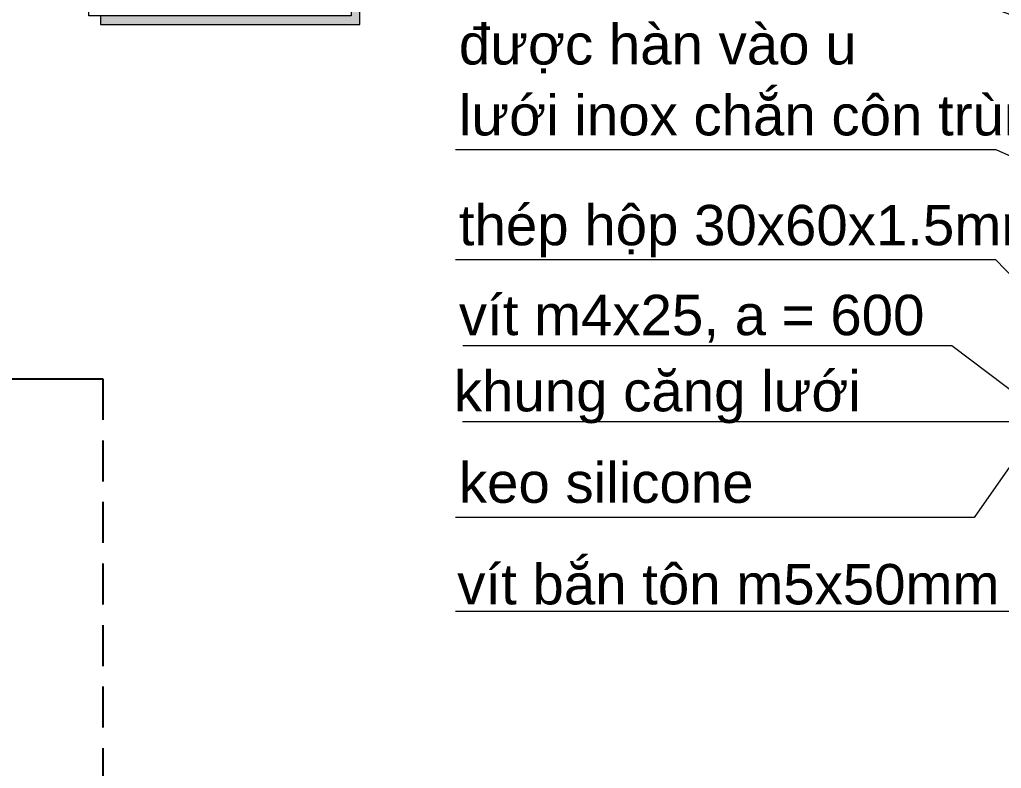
# Model space of a CAD drawing. Header units: millimetres. Extents: x -547695 to 905972, y -1055718 to 167349.
# Drawn here: x -518026 to -514987, y -1034875 to -1032556 of the extents above; entities that cross this region are included whole.
import ezdxf
from ezdxf.enums import TextEntityAlignment as Align
from ezdxf.xclip import XClip

# ---------------------------------------------------------------- set-up
doc = ezdxf.new("R2010")
doc.units = ezdxf.units.MM
doc.header["$XCLIPFRAME"] = 0
doc.linetypes.add('HIDDEN', pattern=[9.525, 6.35, -3.175])
for name, color, linetype, lineweight in [('A-DOOR', 142, 'Continuous', 9), ('A-FINE', 255, 'Continuous', 25), ('A-HIDD', 45, 'HIDDEN', 9), ('View-XTD-CT Cua$0$View-XĐL-CT Cửa$0$Dim - Vietduc', 149, 'Continuous', 13), ('View-XTD-CT Cua$0$View-XĐL-CT Cửa$0$KT-NetThay', 7, 'Continuous', 18), ('View-XTD-CT Cua$0$View-XĐL-CT Cửa$0$Text - Vietduc', 4, 'Continuous', 20)]:
    doc.layers.add(name, color=color, linetype=linetype, lineweight=lineweight)
doc.styles.add('ARIAL', font='arial.ttf')
doc.styles.add('View-XTD-CT Cua$0$View-XĐL-CT Cửa$0$VnArial NarrowH', font='VHARIALN.TTF')
doc.dimstyles.new('View-XTD-CT Cua$0$View-XĐL-CT Cửa$0$VD 1-1 cao 8', dxfattribs={"dimscale": 4, "dimtxt": 2, "dimasz": 1, "dimexe": 1, "dimexo": 1, "dimgap": 0.5, "dimtad": 1, "dimdec": 0, "dimzin": 0, "dimdsep": 46, "dimtxsty": 'View-XTD-CT Cua$0$View-XĐL-CT Cửa$0$VnArial NarrowH', "dimcen": 0.09, "dimdle": 2, "dimclrd": 256, "dimclre": 256, "dimclrt": 7, "dimadec": 0, "dimazin": 0, "dimtm": 1e-09, "dimtfac": 1, "dimtdec": 0, "dimtix": 1, "dimtmove": 2, "dimatfit": 3, "dimfxl": 1, "dimtolj": 1, "dimtzin": 0, "dimarcsym": 0})
doc.dimstyles.new('View-XTD-CT Cua$0$View-XĐL-CT Cửa$0$VD 1-1 x 25', dxfattribs={"dimscale": 25, "dimtxt": 2, "dimasz": 1, "dimexe": 1, "dimexo": 1, "dimgap": 0.5, "dimtad": 1, "dimdec": 0, "dimzin": 0, "dimdsep": 46, "dimtxsty": 'View-XTD-CT Cua$0$View-XĐL-CT Cửa$0$VnArial NarrowH', "dimcen": 0.09, "dimdle": 2, "dimclrd": 256, "dimclre": 256, "dimclrt": 7, "dimadec": 0, "dimazin": 0, "dimtm": 1e-09, "dimtfac": 1, "dimtdec": 0, "dimtix": 1, "dimtmove": 2, "dimatfit": 3, "dimfxl": 1, "dimtolj": 1, "dimtzin": 0, "dimarcsym": 0})

# ---------------------------------------------------------------- blocks, each defined once
blk = doc.blocks.new('CC 4200 - MC')
at = {"layer": 'A-DOOR'}
blk.add_lwpolyline([(-9.83, 281.94), (-9.83, -4199.51), (-30.17, -4199.51), (-30.17, 231.52), (-60.11, 281.94), (-69.59, 281.94), (-40.04, 231.52), (-40.04, -4199.51), (0, -4199.51), (0, 281.94), (-40.04, 281.94), (-40.04, -4199.51)], dxfattribs=at)
blk = doc.blocks.new('123232323')
at = {"layer": 'A-FINE'}
ref = blk.add_blockref('CC 4200 - MC', (-299.98, -145.78), dxfattribs=at)
XClip(ref).set_block_clipping_path([(-764.6617757508, 99.2692429269), (63.5776164647, 836.4593573796)])
blk = doc.blocks.new('View-XTD-CT Cua$0$View-XĐL-CT Cửa$0$Ben trong')
at = {"layer": 'View-XTD-CT Cua$0$View-XĐL-CT Cửa$0$Text - Vietduc'}
blk.add_hatch(color=256, dxfattribs=at).paths.add_polyline_path([(0, 7.177), (-0.742, 7.177), (-0.742, 0.743), (-22.027, 0.743), (-22.027, 0), (0, 0)])
blk.add_lwpolyline([(-23.017, 8.168), (-0.742, 8.168), (-0.742, 0.743), (-23.017, 0.743)], close=True, dxfattribs=at)
blk.add_lwpolyline([(0, 7.177), (-0.742, 7.177), (-0.742, 0.743), (-22.027, 0.743), (-22.027, 0), (0, 0), (0, 7.177)], dxfattribs=at)
at = {"layer": 'View-XTD-CT Cua$0$View-XĐL-CT Cửa$0$Text - Vietduc', "style": 'ARIAL'}
blk.add_text('bên trong', height=3, dxfattribs=at).set_placement((-22.268, 3.666), align=Align.MIDDLE_LEFT)
blk = doc.blocks.new('View-XTD-CT Cua$0$View-XĐL-CT Cửa$0$A$C77827696')
at = {"layer": 'View-XTD-CT Cua$0$View-XĐL-CT Cửa$0$Text - Vietduc', "xscale": 25.34400000000096, "yscale": 25.34400000000096, "zscale": 25.34400000000096}
blk.add_blockref('View-XTD-CT Cua$0$View-XĐL-CT Cửa$0$Ben trong', (-4595.7, 4394.3), dxfattribs=at)
at = {"layer": 'View-XTD-CT Cua$0$View-XĐL-CT Cửa$0$Text - Vietduc', "style": 'ARIAL'}
for s, p in [('được hàn vào u', (-4383.1, 4308.2)), ('lưới inox chắn côn trùng', (-4383.1, 4155.7)), ('thép hộp 30x60x1.5mm', (-4383.1, 3919.5)), ('vít m4x25, a = 600', (-4383.1, 3726.2)), ('keo silicone', (-4383.1, 3365.7)), ('vít bắn tôn m5x50mm', (-4386.6, 3147.3))]:
    blk.add_text(s, height=86.806, dxfattribs=at).set_placement(p)
blk.add_text('khung căng lưới', height=86.806, dxfattribs=at).set_placement((-3518.7, 3562.4), align=Align.RIGHT)
at = {"layer": 'View-XTD-CT Cua$0$View-XĐL-CT Cửa$0$Dim - Vietduc'}
for points, dimstyle in [([(-2945.4, 4323.1), (-3226.7, 4425.9), (-4390.2, 4425.9)], 'View-XTD-CT Cua$0$View-XĐL-CT Cửa$0$VD 1-1 x 25'), ([(-3115.1, 4074.5), (-3227.7, 4124.5), (-4390.2, 4124.5)], 'View-XTD-CT Cua$0$View-XĐL-CT Cửa$0$VD 1-1 x 25'), ([(-2993.6, 3640.7), (-3228.3, 3888.3), (-4390.2, 3888.3)], 'View-XTD-CT Cua$0$View-XĐL-CT Cửa$0$VD 1-1 x 25'), ([(-3168, 3586), (-3322.9, 3703.6), (-4374.7, 3703.6)], 'View-XTD-CT Cua$0$View-XĐL-CT Cửa$0$VD 1-1 x 25'), ([(-3160.1, 3539.8), (-4375.3, 3539.8)], 'View-XTD-CT Cua$0$View-XĐL-CT Cửa$0$VD 1-1 x 25'), ([(-3159.3, 3500.2), (-3275.3, 3334.5), (-4390.2, 3334.5)], 'View-XTD-CT Cua$0$View-XĐL-CT Cửa$0$VD 1-1 cao 8'), ([(-2935.1, 3380.7), (-3069.3, 3131.7), (-4390.2, 3131.7)], 'View-XTD-CT Cua$0$View-XĐL-CT Cửa$0$VD 1-1 x 25')]:
    blk.add_leader(points, dimstyle=dimstyle, dxfattribs=at)

msp = doc.modelspace()

# ---------------------------------------------------------------- linework, layer by layer
at = {"layer": 'A-HIDD', "lineweight": -2, "ltscale": 20}
msp.add_lwpolyline([(-537111.5, -1033668), (-517768.6, -1033668.9)], dxfattribs=at)

# ---------------------------------------------------------------- block references
at = {"layer": 'A-FINE', "ltscale": 0.3, "xscale": 4, "yscale": 4, "zscale": 4}
msp.add_blockref('123232323', (-515425.4, -1028396.7), dxfattribs=at)

# ---------------------------------------------------------------- next in the draw order: block references
at = {"layer": 'View-XTD-CT Cua$0$View-XĐL-CT Cửa$0$KT-NetThay', "xscale": 1.44, "yscale": 1.44, "zscale": 1.44}
msp.add_blockref('View-XTD-CT Cua$0$View-XĐL-CT Cửa$0$A$C77827696', (-510354.5, -1038899.2), dxfattribs=at)

# ---------------------------------------------------------------- next in the draw order: linework, layer by layer
at = {"layer": 'A-HIDD', "lineweight": -2, "ltscale": 20}
msp.add_lwpolyline([(-517768.4, -1043690.6), (-523885.3, -1043688.7), (-523885.4, -1033667), (-517768.6, -1033668.9)], close=True, dxfattribs=at)

doc.saveas('drawing.dxf')
